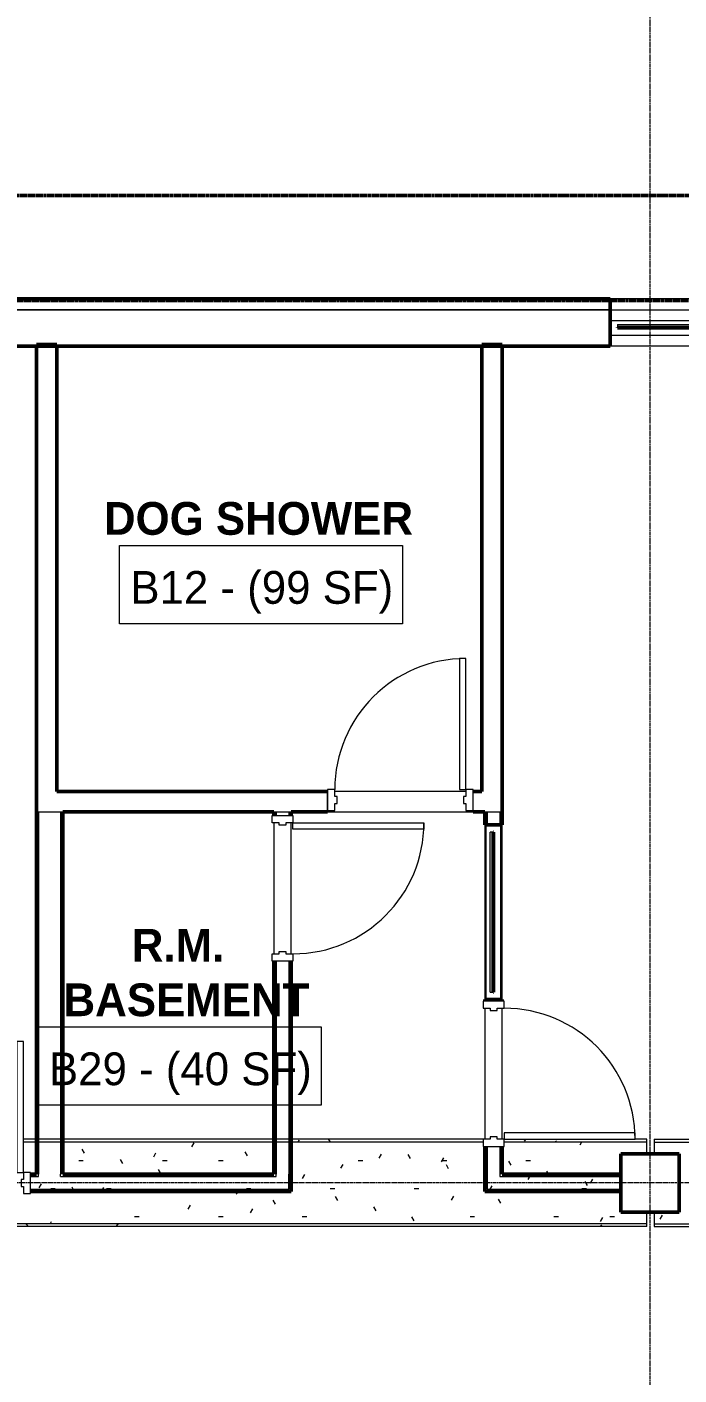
# Model space of a CAD drawing. Header units: inches. Extents: x -4235 to -464, y 9706 to 12365.
# Drawn here: x -2998.5 to -2819.4, y 11794.4 to 12164.9 of the extents above; entities that cross this region are included whole.
import ezdxf

# ---------------------------------------------------------------- set-up
doc = ezdxf.new("R2010")
doc.units = ezdxf.units.IN
doc.header["$MEASUREMENT"] = 0
doc.linetypes.add('Dash 1_16_', pattern=[0.125, 0.0625, -0.0625])
doc.linetypes.add('Grid Line 1_2_', pattern=[0.875, 0.5, -0.125, 0.125, -0.125])
for name, color, linetype, lineweight in [('0-1', 7, 'Continuous', 5), ('0-3', 7, 'Continuous', 9), ('A-AREA-IDEN', 2, 'Continuous', 9), ('A-DOOR-1', 90, 'Continuous', 20), ('A-DOOR-2', 7, 'Continuous', 9), ('A-DOOR-FRAM-1', 90, 'Continuous', 20), ('A-FLOR-5', 192, 'Continuous', 9), ('A-GLAZ-CWMG', 51, 'Continuous', 9), ('A-GLAZ-CWMG-1', 254, 'Continuous', 9), ('A-GLAZ-CWMG-2', 7, 'Continuous', 9), ('A-GLAZ-CWMG-3', 250, 'Continuous', 50), ('A-GLAZ-CWMG-4', 51, 'Continuous', 50), ('A-WALL', 113, 'Continuous', 13), ('A-WALL-1', 10, 'Continuous', 13), ('C-PROP-LINE-1', 91, 'Dash 1_16_', 50), ('I-WALL-1', 250, 'Continuous', 50), ('I-WALL-2', 7, 'Continuous', 9), ('I-WALL-3', 50, 'Continuous', 9), ('I-WALL-4', 254, 'Continuous', 9), ('S-BEAM', 12, 'Continuous', 9), ('S-BEAM-1', 9, 'Continuous', 9), ('S-COLS', 52, 'Continuous', 9), ('S-COLS-1', 52, 'Continuous', 50), ('S-FNDN-1', 250, 'Continuous', 50), ('S-FNDN-2', 7, 'Continuous', 9), ('S-FNDN-3', 50, 'Continuous', 9), ('S-FNDN-4', 254, 'Continuous', 9), ('S-FNDN-5', 32, 'Continuous', 50), ('S-FNDN-6', 32, 'Continuous', 9), ('S-GRID-1', 1, 'Grid Line 1_2_', 9)]:
    doc.layers.add(name, color=color, linetype=linetype, lineweight=lineweight)
doc.styles.add('Century Gothic', font='ufonts.com_century-gothic.ttf', dxfattribs={"height": 9})
doc.styles.add('Century Gothic_B', font='GOTHICB.TTF', dxfattribs={"height": 9})

# ---------------------------------------------------------------- blocks, each defined once
blk = doc.blocks.new('HOLLOW METAL - COMMON_3-0 x 7-0 - HM DOOR-2191985-BACKGROUND - RCP - BASEMENT FLOOR')
at = {"layer": 'A-DOOR-1'}
for p, q in [((18, 39.125), (16.25, 39.125)), ((16.25, 39.125), (16.25, 3.125)), ((18, 3.125), (18, 39.125)), ((16.25, 3.125), (18, 3.125))]:
    blk.add_line(p, q, dxfattribs=at)
at = {"layer": 'A-DOOR-2'}
blk.add_arc((18, 3.125), 36, 90, 180, dxfattribs=at)
at = {"layer": 'A-DOOR-FRAM-1'}
for p, q in [((-18, 3.125), (-20, 3.125)), ((-20, 3.125), (-20, -2.625)), ((-18, 1.1875), (-18, 3.125)), ((-17.375, 1.1875), (-18, 1.1875)), ((-17.375, -0.6875), (-17.375, 1.1875)), ((18, 1.1875), (17.375, 1.1875)), ((17.375, 1.1875), (17.375, -0.6875)), ((18, 3.125), (18, 1.1875)), ((20, 3.125), (18, 3.125)), ((20, -2.625), (20, 3.125)), ((-20, -2.625), (-18, -2.625)), ((-18, -2.625), (-18, -0.6875)), ((-18, -0.6875), (-17.375, -0.6875)), ((17.375, -0.6875), (18, -0.6875)), ((18, -0.6875), (18, -2.625)), ((18, -2.625), (20, -2.625))]:
    blk.add_line(p, q, dxfattribs=at)
blk = doc.blocks.new('HOLLOW METAL - COMMON_3-0 x 7-0 - HM DOOR-2191986-BACKGROUND - RCP - BASEMENT FLOOR')
at = {"layer": 'A-DOOR-1'}
for p, q in [((18, 39.5625), (16.25, 39.5625)), ((16.25, 39.5625), (16.25, 3.5625)), ((18, 3.5625), (18, 39.5625)), ((16.25, 3.5625), (18, 3.5625))]:
    blk.add_line(p, q, dxfattribs=at)
at = {"layer": 'A-DOOR-2'}
blk.add_arc((18, 3.5625), 36, 90, 180, dxfattribs=at)
at = {"layer": 'A-DOOR-FRAM-1'}
for p, q in [((-18, 3.5625), (-20, 3.5625)), ((-20, 3.5625), (-20, -2.1875)), ((-18, 1.625), (-18, 3.5625)), ((-17.375, 1.625), (-18, 1.625)), ((-17.375, -0.25), (-17.375, 1.625)), ((18, 1.625), (17.375, 1.625)), ((17.375, 1.625), (17.375, -0.25)), ((18, 3.5625), (18, 1.625)), ((20, 3.5625), (18, 3.5625)), ((20, -2.1875), (20, 3.5625)), ((-20, -2.1875), (-18, -2.1875)), ((-18, -2.1875), (-18, -0.25)), ((-18, -0.25), (-17.375, -0.25)), ((17.375, -0.25), (18, -0.25)), ((18, -0.25), (18, -2.1875)), ((18, -2.1875), (20, -2.1875))]:
    blk.add_line(p, q, dxfattribs=at)
blk = doc.blocks.new('HOLLOW METAL - COMMON_3-0 x 7-0 - WD DOOR-2211292-BACKGROUND - RCP - BASEMENT FLOOR')
at = {"layer": 'A-DOOR-1'}
for p, q in [((16.25, -3.125), (18, -3.125)), ((16.25, -39.125), (16.25, -3.125)), ((18, -3.125), (18, -39.125)), ((18, -39.125), (16.25, -39.125))]:
    blk.add_line(p, q, dxfattribs=at)
at = {"layer": 'A-DOOR-2'}
blk.add_arc((18, -3.125), 36, 180, 270, dxfattribs=at)
at = {"layer": 'A-DOOR-FRAM-1'}
for p, q in [((-20, 2.625), (-18, 2.625)), ((-20, -3.125), (-20, 2.625)), ((-18, 2.625), (-18, 0.6875)), ((-18, 0.6875), (-17.375, 0.6875)), ((-17.375, 0.6875), (-17.375, -1.1875)), ((17.375, 0.6875), (18, 0.6875)), ((17.375, -1.1875), (17.375, 0.6875)), ((18, 2.625), (20, 2.625)), ((18, 0.6875), (18, 2.625)), ((20, 2.625), (20, -3.125)), ((-18, -3.125), (-20, -3.125)), ((-18, -1.1875), (-18, -3.125)), ((-17.375, -1.1875), (-18, -1.1875)), ((18, -1.1875), (17.375, -1.1875)), ((18, -3.125), (18, -1.1875)), ((20, -3.125), (18, -3.125))]:
    blk.add_line(p, q, dxfattribs=at)
blk = doc.blocks.new('Rectangular Mullion - Louver Frame-2233867-BACKGROUND - RCP - BASEMENT FLOOR')
at = {"layer": 'A-GLAZ-CWMG-1'}
for p, q in [((-2868.32, 11945.58), (-2872.32, 11945.58)), ((-2872.32, 11897.58), (-2868.32, 11897.58))]:
    blk.add_line(p, q, dxfattribs=at)
at = {"layer": 'A-GLAZ-CWMG-2'}
for p, q in [((-2872.32, 11897.58), (-2872.32, 11945.58)), ((-2868.32, 11897.58), (-2868.32, 11945.58))]:
    blk.add_line(p, q, dxfattribs=at)
blk = doc.blocks.new('Rectangular Mullion - louver-2233865-BACKGROUND - RCP - BASEMENT FLOOR')
at = {"layer": 'A-GLAZ-CWMG-2'}
for p, q in [((-2870.41, 11943.58), (-2871.28, 11943.58)), ((-2871.28, 11899.58), (-2871.28, 11943.58)), ((-2871.28, 11899.58), (-2870.41, 11899.58))]:
    blk.add_line(p, q, dxfattribs=at)
at = {"layer": 'A-GLAZ-CWMG-3'}
for p, q in [((-2870.41, 11943.58), (-2870.32, 11943.58)), ((-2870.41, 11899.58), (-2870.41, 11943.58)), ((-2870.32, 11943.58), (-2870.32, 11899.58)), ((-2870.32, 11899.58), (-2870.41, 11899.58))]:
    blk.add_line(p, q, dxfattribs=at)
blk = doc.blocks.new('CTR - 1st Phase - Common Walls_rvt-1-BACKGROUND - RCP - BASEMENT FLOOR')
at = {"layer": 'A-WALL-1'}
for p, q in [((-2995.95, 11949.19), (-2995.32, 11949.19)), ((-2995.32, 11949.19), (-2995.32, 11849.56)), ((-2995.32, 11949.19), (-2989.32, 11949.19)), ((-2989.32, 11949.19), (-2988.7, 11949.19)), ((-2989.32, 11949.19), (-2989.32, 11849.56)), ((-2930.7, 11949.19), (-2930.07, 11949.19)), ((-2930.07, 11949.19), (-2930.07, 11948.16)), ((-2930.07, 11949.19), (-2926.57, 11949.19)), ((-2926.57, 11949.19), (-2925.95, 11949.19)), ((-2926.57, 11949.19), (-2926.57, 11948.16)), ((-2872.7, 11949.19), (-2872.07, 11949.19)), ((-2872.07, 11949.19), (-2872.07, 11945.58)), ((-2872.07, 11949.19), (-2868.57, 11949.19)), ((-2868.57, 11949.19), (-2867.95, 11949.19)), ((-2868.57, 11949.19), (-2868.57, 11945.58)), ((-2930.07, 11908.16), (-2930.07, 11849.56)), ((-2926.57, 11908.16), (-2926.57, 11849.56)), ((-2872.07, 11897.58), (-2872.07, 11897.19)), ((-2868.57, 11897.58), (-2868.57, 11897.19)), ((-2872.07, 11857.19), (-2872.07, 11845.44)), ((-2868.57, 11857.19), (-2868.57, 11848.94)), ((-2997.52, 11848.94), (-2995.32, 11848.94)), ((-2995.32, 11848.94), (-2995.32, 11849.56)), ((-2989.32, 11848.94), (-2989.32, 11849.56)), ((-2989.32, 11848.94), (-2930.07, 11848.94)), ((-2930.07, 11848.94), (-2930.07, 11849.56)), ((-2926.57, 11848.94), (-2926.57, 11849.56)), ((-2926.57, 11845.44), (-2926.57, 11848.94)), ((-2868.57, 11848.94), (-2867.95, 11848.94)), ((-2867.95, 11848.94), (-2835.32, 11848.94)), ((-2997.52, 11845.44), (-2926.57, 11845.44)), ((-2872.07, 11845.44), (-2868.57, 11845.44)), ((-2868.57, 11845.44), (-2867.95, 11845.44)), ((-2867.95, 11845.44), (-2835.32, 11845.44))]:
    blk.add_line(p, q, dxfattribs=at)
at = {"layer": 'I-WALL-1'}
for p, q in [((-2995.95, 11849.56), (-2995.95, 11949.19)), ((-2988.7, 11949.19), (-2988.7, 11849.56)), ((-2930.7, 11948.16), (-2930.7, 11949.19)), ((-2925.95, 11949.19), (-2925.95, 11948.16)), ((-2872.7, 11945.58), (-2872.7, 11949.19)), ((-2867.95, 11949.19), (-2867.95, 11945.58)), ((-2867.95, 11945.58), (-2872.7, 11945.58)), ((-2930.7, 11849.56), (-2930.7, 11908.16)), ((-2925.95, 11908.16), (-2925.95, 11849.56)), ((-2872.7, 11897.19), (-2872.7, 11897.58)), ((-2872.7, 11897.58), (-2867.95, 11897.58)), ((-2867.95, 11897.58), (-2867.95, 11897.19)), ((-2872.7, 11844.81), (-2872.7, 11857.19)), ((-2867.95, 11857.19), (-2867.95, 11849.56)), ((-2997.52, 11849.56), (-2995.95, 11849.56)), ((-2988.7, 11849.56), (-2930.7, 11849.56)), ((-2925.95, 11849.56), (-2925.95, 11845.44)), ((-2867.95, 11849.56), (-2835.32, 11849.56)), ((-2925.95, 11845.44), (-2925.95, 11844.81)), ((-2925.95, 11844.81), (-2997.52, 11844.81)), ((-2872.07, 11844.81), (-2872.7, 11844.81)), ((-2867.95, 11844.81), (-2872.07, 11844.81)), ((-2835.32, 11844.81), (-2867.95, 11844.81))]:
    blk.add_line(p, q, dxfattribs=at)
at = {"layer": 'I-WALL-2'}
for p, q in [((-2930.7, 11946.16), (-2930.7, 11910.16)), ((-2925.95, 11910.16), (-2925.95, 11946.16)), ((-2872.7, 11945.58), (-2872.7, 11897.58)), ((-2867.95, 11897.58), (-2867.95, 11945.58)), ((-2872.7, 11895.19), (-2872.7, 11859.19)), ((-2867.95, 11859.19), (-2867.95, 11895.19))]:
    blk.add_line(p, q, dxfattribs=at)
at = {"layer": 'I-WALL-3'}
for p, q in [((-2925.95, 11908.16), (-2930.7, 11908.16)), ((-2872.7, 11857.19), (-2867.95, 11857.19)), ((-2997.52, 11844.81), (-2997.52, 11849.56))]:
    blk.add_line(p, q, dxfattribs=at)
at = {"layer": 'I-WALL-4'}
for p, q in [((-2872.7, 11945.58), (-2872.32, 11945.58)), ((-2868.32, 11945.58), (-2867.95, 11945.58)), ((-2872.7, 11897.58), (-2872.32, 11897.58)), ((-2868.32, 11897.58), (-2867.95, 11897.58))]:
    blk.add_line(p, q, dxfattribs=at)
at = {"layer": 'S-FNDN-1'}
for p, q in [((-2995.95, 11954.81), (-2995.95, 12077.63)), ((-2995.95, 12077.63), (-2990.32, 12077.63)), ((-2990.32, 12077.63), (-2990.32, 11954.81)), ((-2873.57, 11954.81), (-2873.57, 12077.63)), ((-2873.57, 12077.63), (-2867.95, 12077.63)), ((-2867.95, 12077.63), (-2867.95, 11954.81)), ((-2995.95, 11949.19), (-2995.95, 11954.81)), ((-2990.32, 11954.81), (-2915.95, 11954.81)), ((-2875.95, 11954.81), (-2873.57, 11954.81)), ((-2867.95, 11954.81), (-2867.95, 11949.19)), ((-2930.7, 11949.19), (-2988.7, 11949.19)), ((-2915.95, 11949.19), (-2925.95, 11949.19)), ((-2915.95, 11949.56), (-2915.95, 11949.19)), ((-2875.95, 11949.19), (-2875.95, 11949.56)), ((-2872.7, 11949.19), (-2875.95, 11949.19))]:
    blk.add_line(p, q, dxfattribs=at)
at = {"layer": 'S-FNDN-2'}
for p, q in [((-2877.95, 11954.81), (-2913.95, 11954.81)), ((-2915.95, 11949.19), (-2875.95, 11949.19))]:
    blk.add_line(p, q, dxfattribs=at)
at = {"layer": 'S-FNDN-3'}
blk.add_line((-2915.95, 11949.56), (-2915.95, 11954.81), dxfattribs=at)
at = {"layer": 'S-FNDN-4'}
for p, q in [((-2915.95, 11949.19), (-2915.95, 11949.56)), ((-2875.95, 11949.19), (-2875.95, 11949.56))]:
    blk.add_line(p, q, dxfattribs=at)
at = {"layer": '0-3'}
for name, p in [('HOLLOW METAL - COMMON_3-0 x 7-0 - HM DOOR-2191986-BACKGROUND - RCP - BASEMENT FLOOR', (-2895.95, 11951.75)), ('Rectangular Mullion - Louver Frame-2233867-BACKGROUND - RCP - BASEMENT FLOOR', (0, 0)), ('Rectangular Mullion - louver-2233865-BACKGROUND - RCP - BASEMENT FLOOR', (0, 0)), ('HOLLOW METAL - COMMON_3-0 x 7-0 - HM DOOR-2191985-BACKGROUND - RCP - BASEMENT FLOOR', (-3017.52, 11846.94))]:
    blk.add_blockref(name, p, dxfattribs=at)
for name, p, rotation in [('HOLLOW METAL - COMMON_3-0 x 7-0 - WD DOOR-2211292-BACKGROUND - RCP - BASEMENT FLOOR', (-2928.57, 11928.16), 90), ('HOLLOW METAL - COMMON_3-0 x 7-0 - HM DOOR-2191985-BACKGROUND - RCP - BASEMENT FLOOR', (-2870.57, 11877.19), 270)]:
    blk.add_blockref(name, p, dxfattribs=dict(at, rotation=rotation))
blk = doc.blocks.new('Concrete-Rectangular-Column - ONE-1856735-BACKGROUND - RCP - BASEMENT FLOOR')
at = {"layer": 'S-COLS-1'}
for p, q in [((-8, 8), (8, 8)), ((-8, -8), (-8, 8)), ((8, 8), (8, -8)), ((8, -8), (-8, -8))]:
    blk.add_line(p, q, dxfattribs=at)
blk = doc.blocks.new('Rectangular Mullion - louver-2917461-BACKGROUND - RCP - BASEMENT FLOOR')
at = {"layer": 'A-GLAZ-CWMG'}
for p, q in [((-2836.32, 12083.14), (-2696.32, 12083.14)), ((-2836.32, 12083.14), (-2836.32, 12082.28)), ((-2696.32, 12082.28), (-2696.32, 12083.14))]:
    blk.add_line(p, q, dxfattribs=at)
at = {"layer": 'A-GLAZ-CWMG-4'}
for p, q in [((-2836.32, 12082.19), (-2836.32, 12082.28)), ((-2836.32, 12082.28), (-2696.32, 12082.28)), ((-2696.32, 12082.19), (-2836.32, 12082.19)), ((-2696.32, 12082.28), (-2696.32, 12082.19))]:
    blk.add_line(p, q, dxfattribs=at)
blk = doc.blocks.new('Rectangular Mullion - Louver Frame-2917463-BACKGROUND - RCP - BASEMENT FLOOR')
at = {"layer": 'A-GLAZ-CWMG'}
for p, q in [((-2838.32, 12084.19), (-2838.32, 12080.19)), ((-2838.32, 12084.19), (-2694.32, 12084.19)), ((-2694.32, 12080.19), (-2694.32, 12084.19)), ((-2838.32, 12080.19), (-2694.32, 12080.19))]:
    blk.add_line(p, q, dxfattribs=at)
blk = doc.blocks.new('Inverted Tee Beam - 24IT32-V4-BACKGROUND - RCP - BASEMENT FLOOR')
at = {"layer": 'S-BEAM-1'}
h = blk.add_hatch(dxfattribs=at)
h.set_pattern_fill('FP_23', color=256, style=0, pattern_type=2)
h.set_pattern_definition([(0, (2990.699, -5947.988), (30.72, 5.431), [1.267, -21.773, 1.267, -21.773, -122.88]), (0, (2990.699, -5947.988), (30.72, 5.431), [-46.08, 1.267, -44.813, 1.267, -21.773, -53.76]), (0, (2990.699, -5947.988), (30.72, 5.431), [-115.2, 1.267, -14.093, 1.267, -37.133]), (129.232, (3002.219, -5945.273), (-19.350573, 12.838379), [1.002, -17.213, 1.002, -114.358]), (129.232, (3002.219, -5945.273), (-19.350573, 12.838379), [-19.217, -17.213, 1.002, -35.428, -60.716]), (129.232, (3002.219, -5945.273), (-19.350573, 12.838379), [-72.859, 1.002, -17.213, 1.002, -41.499]), (129.232, (3002.219, -5945.273), (-19.350573, 12.838379), [-92.075, -11.141, 1.002, -29.356]), (230.768, (3006.059, -5934.412), (-11.3700044, -24.785848), [1.002, -17.213, 1.002, -114.358]), (230.768, (3006.059, -5934.412), (-11.3700044, -24.785848), [-19.217, -17.213, 1.002, -35.428, -60.716]), (230.768, (3006.059, -5934.412), (-11.3700044, -24.785848), [-72.859, 1.002, -17.213, 1.002, -41.499]), (230.768, (3006.059, -5934.412), (-11.3700044, -24.785848), [-92.075, -11.141, 1.002, -29.356])])
h.paths.add_polyline_path([(-158.81, 11.21), (-10.57, 11.21), (-10.57, 12), (-162.48, 12), (-162.48, 11.21), (-159.38, 11.21)], flags=0)
h.paths.add_polyline_path([(1.38, 11.21), (117.5, 11.21), (117.5, 12), (-8.82, 12), (-8.82, 11.21), (-4.09, 11.21)], flags=0)
h.paths.add_polyline_path([(135.09, 11.21), (162.46, 11.21), (162.46, 12), (123.25, 12), (123.25, 11.21)], flags=0)
h = blk.add_hatch(dxfattribs=at)
h.set_pattern_fill('FP_24', color=256, style=0, pattern_type=2)
h.set_pattern_definition([(0, (2990.699, -11847.189), (30.72, 7.68), [1.267, -21.773, 1.267, -21.773, -122.88]), (0, (2990.699, -11847.189), (30.72, 7.68), [-46.08, 1.267, -44.813, 1.267, -21.773, -53.76]), (0, (2990.699, -11847.189), (30.72, 7.68), [-115.2, 1.267, -14.093, 1.267, -37.133]), (120, (3002.219, -11843.349), (-22.011075, 22.7643004), [1.267, -21.773, 1.267, -21.773, -122.88]), (120, (3002.219, -11843.349), (-22.011075, 22.7643004), [-46.08, 1.267, -44.813, 1.267, -21.773, -53.76]), (120, (3002.219, -11843.349), (-22.011075, 22.7643004), [-115.2, 1.267, -14.093, 1.267, -37.133]), (240, (3006.059, -11827.989), (-8.708925, -30.4443004), [1.267, -21.773, 1.267, -21.773, -122.88]), (240, (3006.059, -11827.989), (-8.708925, -30.4443004), [-46.08, 1.267, -44.813, 1.267, -21.773, -53.76]), (240, (3006.059, -11827.989), (-8.708925, -30.4443004), [-115.2, 1.267, -14.093, 1.267, -37.133])])
h.paths.add_polyline_path([(-155.62, -11.21), (162.46, -11.21), (162.46, -8), (155.38, -8), (155.38, 8), (162.46, 8), (162.46, 11.21), (123.25, 11.21), (123.25, 10), (117.5, 10), (117.5, 11.21), (-8.82, 11.21), (-8.82, 2.88), (-10.57, 2.88), (-10.57, 11.21), (-162.48, 11.21), (-162.48, 8), (-155.62, 8), (-155.62, -8), (-162.48, -8), (-162.48, -11.21), (-159.44, -11.21)], flags=0)
h.paths.add_polyline_path([(-46.82, -2.87), (-46.82, 2.88), (-44.82, 2.88), (-44.82, 0.94), (-44.2, 0.94), (-44.2, -0.94), (-44.82, -0.94), (-44.82, -2.87)], flags=0)
h.paths.add_polyline_path([(-8.82, -2.87), (-8.82, -0.94), (-9.45, -0.94), (-9.45, 0.94), (-8.82, 0.94), (-8.82, 2.88), (-6.82, 2.88), (-6.82, -2.87)], flags=0)
h = blk.add_hatch(dxfattribs=at)
h.set_pattern_fill('FP_25', color=256, style=0, pattern_type=2)
h.set_pattern_definition([(0, (2990.699, -5899.201), (30.72, 5.431), [1.267, -21.773, 1.267, -21.773, -122.88]), (0, (2990.699, -5899.201), (30.72, 5.431), [-46.08, 1.267, -44.813, 1.267, -21.773, -53.76]), (0, (2990.699, -5899.201), (30.72, 5.431), [-115.2, 1.267, -14.093, 1.267, -37.133]), (129.232, (3002.219, -5896.486), (-19.350573, 12.838379), [1.002, -17.213, 1.002, -114.358]), (129.232, (3002.219, -5896.486), (-19.350573, 12.838379), [-19.217, -17.213, 1.002, -35.428, -60.716]), (129.232, (3002.219, -5896.486), (-19.350573, 12.838379), [-72.859, 1.002, -17.213, 1.002, -41.499]), (129.232, (3002.219, -5896.486), (-19.350573, 12.838379), [-92.075, -11.141, 1.002, -29.356]), (230.768, (3006.059, -5885.625), (-11.3700044, -24.785848), [1.002, -17.213, 1.002, -114.358]), (230.768, (3006.059, -5885.625), (-11.3700044, -24.785848), [-19.217, -17.213, 1.002, -35.428, -60.716]), (230.768, (3006.059, -5885.625), (-11.3700044, -24.785848), [-72.859, 1.002, -17.213, 1.002, -41.499]), (230.768, (3006.059, -5885.625), (-11.3700044, -24.785848), [-92.075, -11.141, 1.002, -29.356])])
h.paths.add_polyline_path([(-162.48, -12), (162.46, -12), (162.46, -11.21), (-162.48, -11.21)], flags=0)
at = {"layer": 'S-BEAM'}
for p, q in [((-162.48, 12), (-162.48, 11.21)), ((-158.81, 12), (-162.48, 12)), ((-162.48, 11.21), (-162.48, 8)), ((-158.81, 11.21), (-162.48, 11.21)), ((-10.57, 12), (-158.81, 12)), ((-10.57, 11.21), (-158.81, 11.21)), ((-5.25, 12), (-8.82, 12)), ((-5.25, 11.21), (-8.82, 11.21)), ((2, 12), (-5.25, 12)), ((2, 11.21), (-5.25, 11.21)), ((60, 12), (2, 12)), ((60, 11.21), (2, 11.21)), ((64.75, 12), (60, 12)), ((64.75, 11.21), (60, 11.21)), ((117.5, 12), (64.75, 12)), ((117.5, 11.21), (64.75, 11.21)), ((162.46, 11.21), (123.25, 11.21)), ((162.46, 12), (159.25, 12)), ((162.46, 11.21), (162.46, 12)), ((162.46, 8), (162.46, 11.21)), ((-162.48, -8), (-162.48, -11.21)), ((162.46, -11.21), (162.46, -8)), ((-162.48, -11.21), (-162.48, -12)), ((162.46, -11.21), (-162.48, -11.21)), ((162.46, -12), (-162.48, -12)), ((162.46, -12), (162.46, -11.21))]:
    blk.add_line(p, q, dxfattribs=at)
blk = doc.blocks.new('Inverted Tee Beam - 24IT32-2580780-BACKGROUND - RCP - BASEMENT FLOOR')
at = {"layer": 'S-BEAM-1'}
h = blk.add_hatch(dxfattribs=at)
h.set_pattern_fill('FP_105', color=256, style=0, pattern_type=2)
h.set_pattern_definition([(180, (-2731.762, 5899.201), (-30.72, -5.431), [1.267, -21.773, 1.267, -21.773, -122.88]), (180, (-2731.762, 5899.201), (-30.72, -5.431), [-46.08, 1.267, -44.813, 1.267, -21.773, -53.76]), (180, (-2731.762, 5899.201), (-30.72, -5.431), [-115.2, 1.267, -14.093, 1.267, -37.133]), (309.232, (-2743.282, 5896.486), (19.350573, -12.838379), [1.002, -17.213, 1.002, -114.358]), (309.232, (-2743.282, 5896.486), (19.350573, -12.838379), [-19.217, -17.213, 1.002, -35.428, -60.716]), (309.232, (-2743.282, 5896.486), (19.350573, -12.838379), [-72.859, 1.002, -17.213, 1.002, -41.499]), (309.232, (-2743.282, 5896.486), (19.350573, -12.838379), [-92.075, -11.141, 1.002, -29.356]), (50.768, (-2747.122, 5885.625), (11.3700044, 24.785848), [1.002, -17.213, 1.002, -114.358]), (50.768, (-2747.122, 5885.625), (11.3700044, 24.785848), [-19.217, -17.213, 1.002, -35.428, -60.716]), (50.768, (-2747.122, 5885.625), (11.3700044, 24.785848), [-72.859, 1.002, -17.213, 1.002, -41.499]), (50.768, (-2747.122, 5885.625), (11.3700044, 24.785848), [-92.075, -11.141, 1.002, -29.356])])
h.paths.add_polyline_path([(94.43, 12), (-95.43, 12), (-95.43, 11.21), (94.43, 11.21)], flags=0)
h = blk.add_hatch(dxfattribs=at)
h.set_pattern_fill('FP_106', color=256, style=0, pattern_type=2)
h.set_pattern_definition([(180, (-2731.762, 11847.189), (-30.72, -7.68), [1.267, -21.773, 1.267, -21.773, -122.88]), (180, (-2731.762, 11847.189), (-30.72, -7.68), [-46.08, 1.267, -44.813, 1.267, -21.773, -53.76]), (180, (-2731.762, 11847.189), (-30.72, -7.68), [-115.2, 1.267, -14.093, 1.267, -37.133]), (300, (-2743.282, 11843.349), (22.011075, -22.7643004), [1.267, -21.773, 1.267, -21.773, -122.88]), (300, (-2743.282, 11843.349), (22.011075, -22.7643004), [-46.08, 1.267, -44.813, 1.267, -21.773, -53.76]), (300, (-2743.282, 11843.349), (22.011075, -22.7643004), [-115.2, 1.267, -14.093, 1.267, -37.133]), (60, (-2747.122, 11827.989), (8.708925, 30.4443004), [1.267, -21.773, 1.267, -21.773, -122.88]), (60, (-2747.122, 11827.989), (8.708925, 30.4443004), [-46.08, 1.267, -44.813, 1.267, -21.773, -53.76]), (60, (-2747.122, 11827.989), (8.708925, 30.4443004), [-115.2, 1.267, -14.093, 1.267, -37.133])])
h.paths.add_polyline_path([(87.56, 11.21), (-95.43, 11.21), (-95.43, -6), (-92.69, -6), (-92.69, -8), (-94.63, -8), (-94.63, -8.63), (-95.43, -8.63), (-95.43, -11.21), (94.43, -11.21), (94.43, -8), (87.56, -8), (87.56, -2), (15.56, -2), (15.56, 2), (87.56, 2), (87.56, 8), (94.43, 8), (94.43, 11.21)], flags=0)
h = blk.add_hatch(dxfattribs=at)
h.set_pattern_fill('FP_107', color=256, style=0, pattern_type=2)
h.set_pattern_definition([(180, (-2731.762, 5947.988), (-30.72, -5.431), [1.267, -21.773, 1.267, -21.773, -122.88]), (180, (-2731.762, 5947.988), (-30.72, -5.431), [-46.08, 1.267, -44.813, 1.267, -21.773, -53.76]), (180, (-2731.762, 5947.988), (-30.72, -5.431), [-115.2, 1.267, -14.093, 1.267, -37.133]), (309.232, (-2743.282, 5945.273), (19.350573, -12.838379), [1.002, -17.213, 1.002, -114.358]), (309.232, (-2743.282, 5945.273), (19.350573, -12.838379), [-19.217, -17.213, 1.002, -35.428, -60.716]), (309.232, (-2743.282, 5945.273), (19.350573, -12.838379), [-72.859, 1.002, -17.213, 1.002, -41.499]), (309.232, (-2743.282, 5945.273), (19.350573, -12.838379), [-92.075, -11.141, 1.002, -29.356]), (50.768, (-2747.122, 5934.412), (11.3700044, 24.785848), [1.002, -17.213, 1.002, -114.358]), (50.768, (-2747.122, 5934.412), (11.3700044, 24.785848), [-19.217, -17.213, 1.002, -35.428, -60.716]), (50.768, (-2747.122, 5934.412), (11.3700044, 24.785848), [-72.859, 1.002, -17.213, 1.002, -41.499]), (50.768, (-2747.122, 5934.412), (11.3700044, 24.785848), [-92.075, -11.141, 1.002, -29.356])])
h.paths.add_polyline_path([(94.43, -11.21), (-95.43, -11.21), (-95.43, -12), (94.43, -12)], flags=0)
at = {"layer": 'S-BEAM'}
for p, q in [((-95.43, 12), (-95.43, 11.21)), ((94.43, 12), (-95.43, 12)), ((-95.43, 11.21), (-95.43, 10)), ((94.43, 11.21), (-95.43, 11.21)), ((94.43, 11.21), (94.43, 12)), ((94.43, 8), (94.43, 11.21)), ((-95.43, 10), (-95.43, -6)), ((-95.43, -8.63), (-95.43, -11.21)), ((94.43, -11.21), (94.43, -8)), ((-95.43, -11.21), (-95.43, -12)), ((-91.44, -11.21), (-95.43, -11.21)), ((-91.44, -12), (-95.43, -12)), ((-33.06, -11.21), (-91.44, -11.21)), ((-33.06, -12), (-91.44, -12)), ((-25.81, -11.21), (-33.06, -11.21)), ((-25.81, -12), (-33.06, -12)), ((94.43, -11.21), (-25.81, -11.21)), ((94.43, -12), (-25.81, -12)), ((94.43, -12), (94.43, -11.21))]:
    blk.add_line(p, q, dxfattribs=at)
blk = doc.blocks.new('Family - ___-2835860-BACKGROUND - RCP - BASEMENT FLOOR')
at = {"layer": 'C-PROP-LINE-1'}
blk.add_line((-2636.92, 12118.59), (-3860.72, 12118.59), dxfattribs=at)
blk = doc.blocks.new('Family - ___-2835903-BACKGROUND - RCP - BASEMENT FLOOR')
at = {"layer": 'C-PROP-LINE-1'}
blk.add_line((-2096.82, 12089.69), (-3831.82, 12089.69), dxfattribs=at)
blk = doc.blocks.new('Family - ___-2835932-BACKGROUND - RCP - BASEMENT FLOOR')
at = {"layer": 'C-PROP-LINE-1'}
blk.add_line((-2067.92, 12118.59), (-3860.72, 12118.59), dxfattribs=at)

msp = doc.modelspace()

# ---------------------------------------------------------------- linework, layer by layer
at = {"layer": 'A-AREA-IDEN', "flags": 128}
for points in [[(-2973.13, 12022.36), (-2895.36, 12022.36), (-2895.36, 12000.86), (-2973.13, 12000.86)], [(-2995.49, 11890.05), (-2917.72, 11890.05), (-2917.72, 11868.56), (-2995.49, 11868.56)]]:
    msp.add_lwpolyline(points, close=True, dxfattribs=at)
at = {"layer": 'A-FLOR-5'}
msp.add_line((-3832.32, 12087.19), (-2694.32, 12087.19), dxfattribs=at)
at = {"layer": 'A-WALL'}
msp.add_line((-2838.32, 12087.19), (-3136.32, 12087.19), dxfattribs=at)
at = {"layer": 'S-FNDN-5'}
for p, q in [((-3136.32, 12090.19), (-2838.32, 12090.19)), ((-2838.32, 12090.19), (-2838.32, 12077.19)), ((-2838.32, 12077.19), (-3819.32, 12077.19))]:
    msp.add_line(p, q, dxfattribs=at)
at = {"layer": 'S-FNDN-6'}
for p, q in [((-2694.32, 12090.19), (-2838.32, 12090.19)), ((-2694.32, 12077.19), (-2838.32, 12077.19))]:
    msp.add_line(p, q, dxfattribs=at)
at = {"layer": 'S-GRID-1'}
for p, q in [((-2827.32, 9836.18), (-2827.32, 12302.98)), ((-464.45, 11847.19), (-4185.7, 11847.19))]:
    msp.add_line(p, q, dxfattribs=at)

# ---------------------------------------------------------------- block references
at = {"layer": '0-1'}
msp.add_blockref('CTR - 1st Phase - Common Walls_rvt-1-BACKGROUND - RCP - BASEMENT FLOOR', (0, 0), dxfattribs=at)
at = {"layer": 'A-GLAZ-CWMG'}
for name in ['Rectangular Mullion - Louver Frame-2917463-BACKGROUND - RCP - BASEMENT FLOOR', 'Rectangular Mullion - louver-2917461-BACKGROUND - RCP - BASEMENT FLOOR']:
    msp.add_blockref(name, (0, 0), dxfattribs=at)
at = {"layer": 'C-PROP-LINE-1'}
for name in ['Family - ___-2835860-BACKGROUND - RCP - BASEMENT FLOOR', 'Family - ___-2835932-BACKGROUND - RCP - BASEMENT FLOOR', 'Family - ___-2835903-BACKGROUND - RCP - BASEMENT FLOOR']:
    msp.add_blockref(name, (0, 0), dxfattribs=at)
at = {"layer": 'S-BEAM'}
msp.add_blockref('Inverted Tee Beam - 24IT32-V4-BACKGROUND - RCP - BASEMENT FLOOR', (-2990.7, 11847.19), dxfattribs=at)
at = {"layer": 'S-BEAM', "rotation": 180}
msp.add_blockref('Inverted Tee Beam - 24IT32-2580780-BACKGROUND - RCP - BASEMENT FLOOR', (-2731.76, 11847.19), dxfattribs=at)
at = {"layer": 'S-COLS'}
msp.add_blockref('Concrete-Rectangular-Column - ONE-1856735-BACKGROUND - RCP - BASEMENT FLOOR', (-2827.32, 11847.19), dxfattribs=at)

# ---------------------------------------------------------------- texts
at = {"layer": 'A-AREA-IDEN', "char_height": 9, "attachment_point": 1}
for s, insert, width, style in [('DOG SHOWER', (-2977.37, 12034.32), 104.232, 'Century Gothic_B'), ('B12 - (99 SF)', (-2970.13, 12015.36), 86.658, 'Century Gothic'), ('R.M.', (-2969.73, 11917.02), 31.512, 'Century Gothic_B'), ('BASEMENT', (-2988.48, 11902.02), 76.962, 'Century Gothic_B'), ('B29 - (40 SF)', (-2992.49, 11883.05), 86.658, 'Century Gothic')]:
    msp.add_mtext(s, dxfattribs=dict(at, insert=insert, width=width, style=style))

doc.saveas('drawing.dxf')
